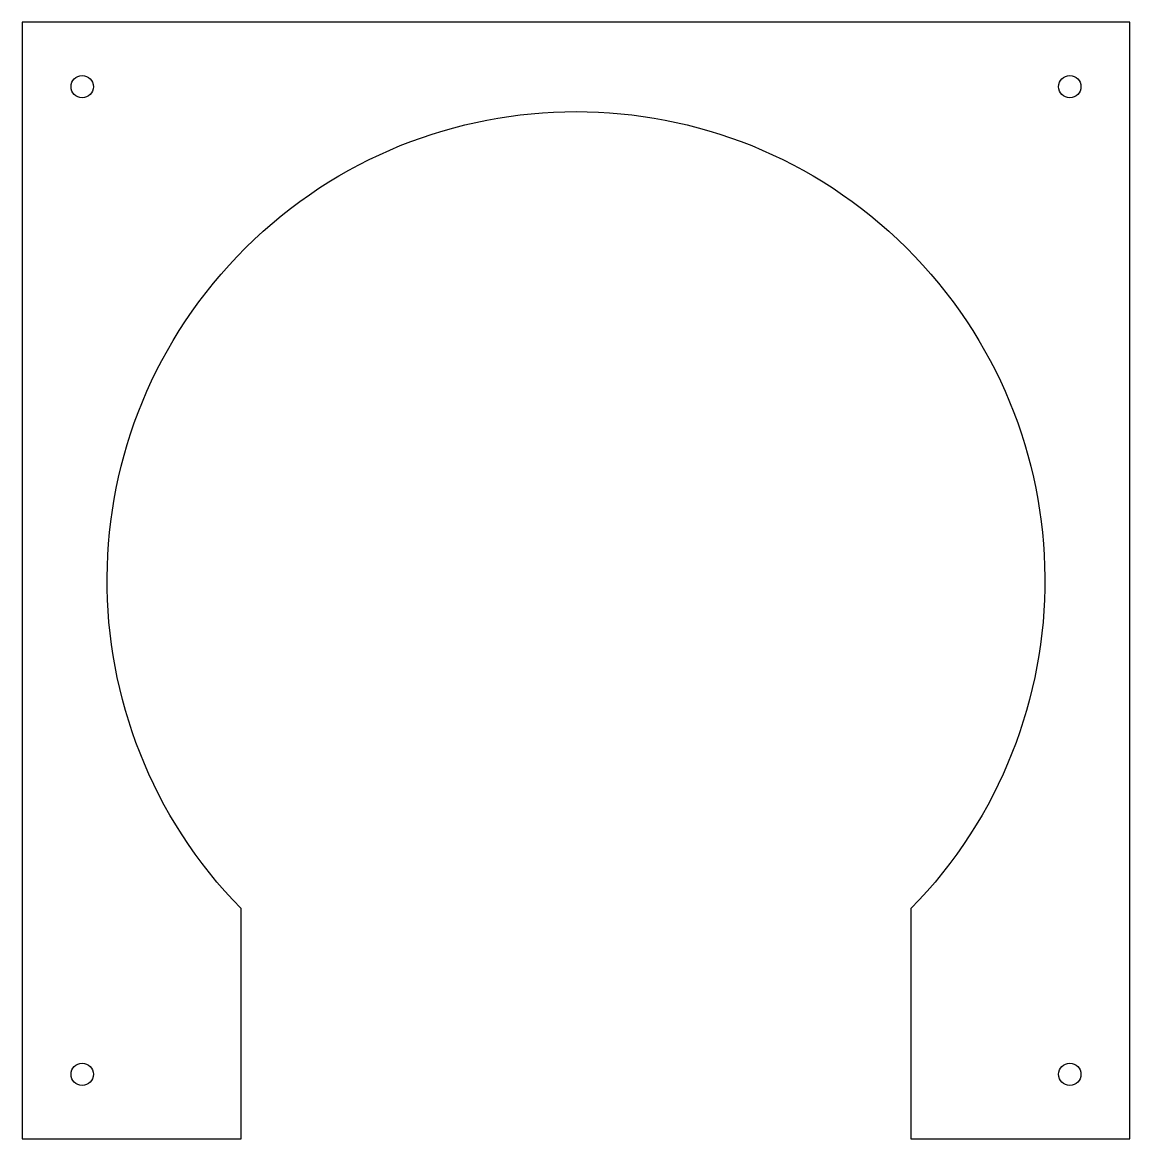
# Model space of a CAD drawing. Header units: millimetres. Extents: x -124 to 124, y -125 to 125.
import ezdxf

# ---------------------------------------------------------------- set-up
doc = ezdxf.new("R2010")
doc.units = ezdxf.units.MM
doc.layers.get('0').update_dxf_attribs({"linetype": 'CONTINUOUS'})

msp = doc.modelspace()

# ---------------------------------------------------------------- linework, layer by layer
msp.add_lwpolyline([(-75, -73.48, -2.379796), (75, -73.48), (75, -125), (124, -125), (124, 125), (-124, 125), (-124, -125), (-75, -125)], format="xyb", close=True)
for centre in [(-110.59, 110.59), (110.59, 110.59), (-110.59, -110.59), (110.59, -110.59)]:
    msp.add_circle(centre, 2.5)

doc.saveas('drawing.dxf')
